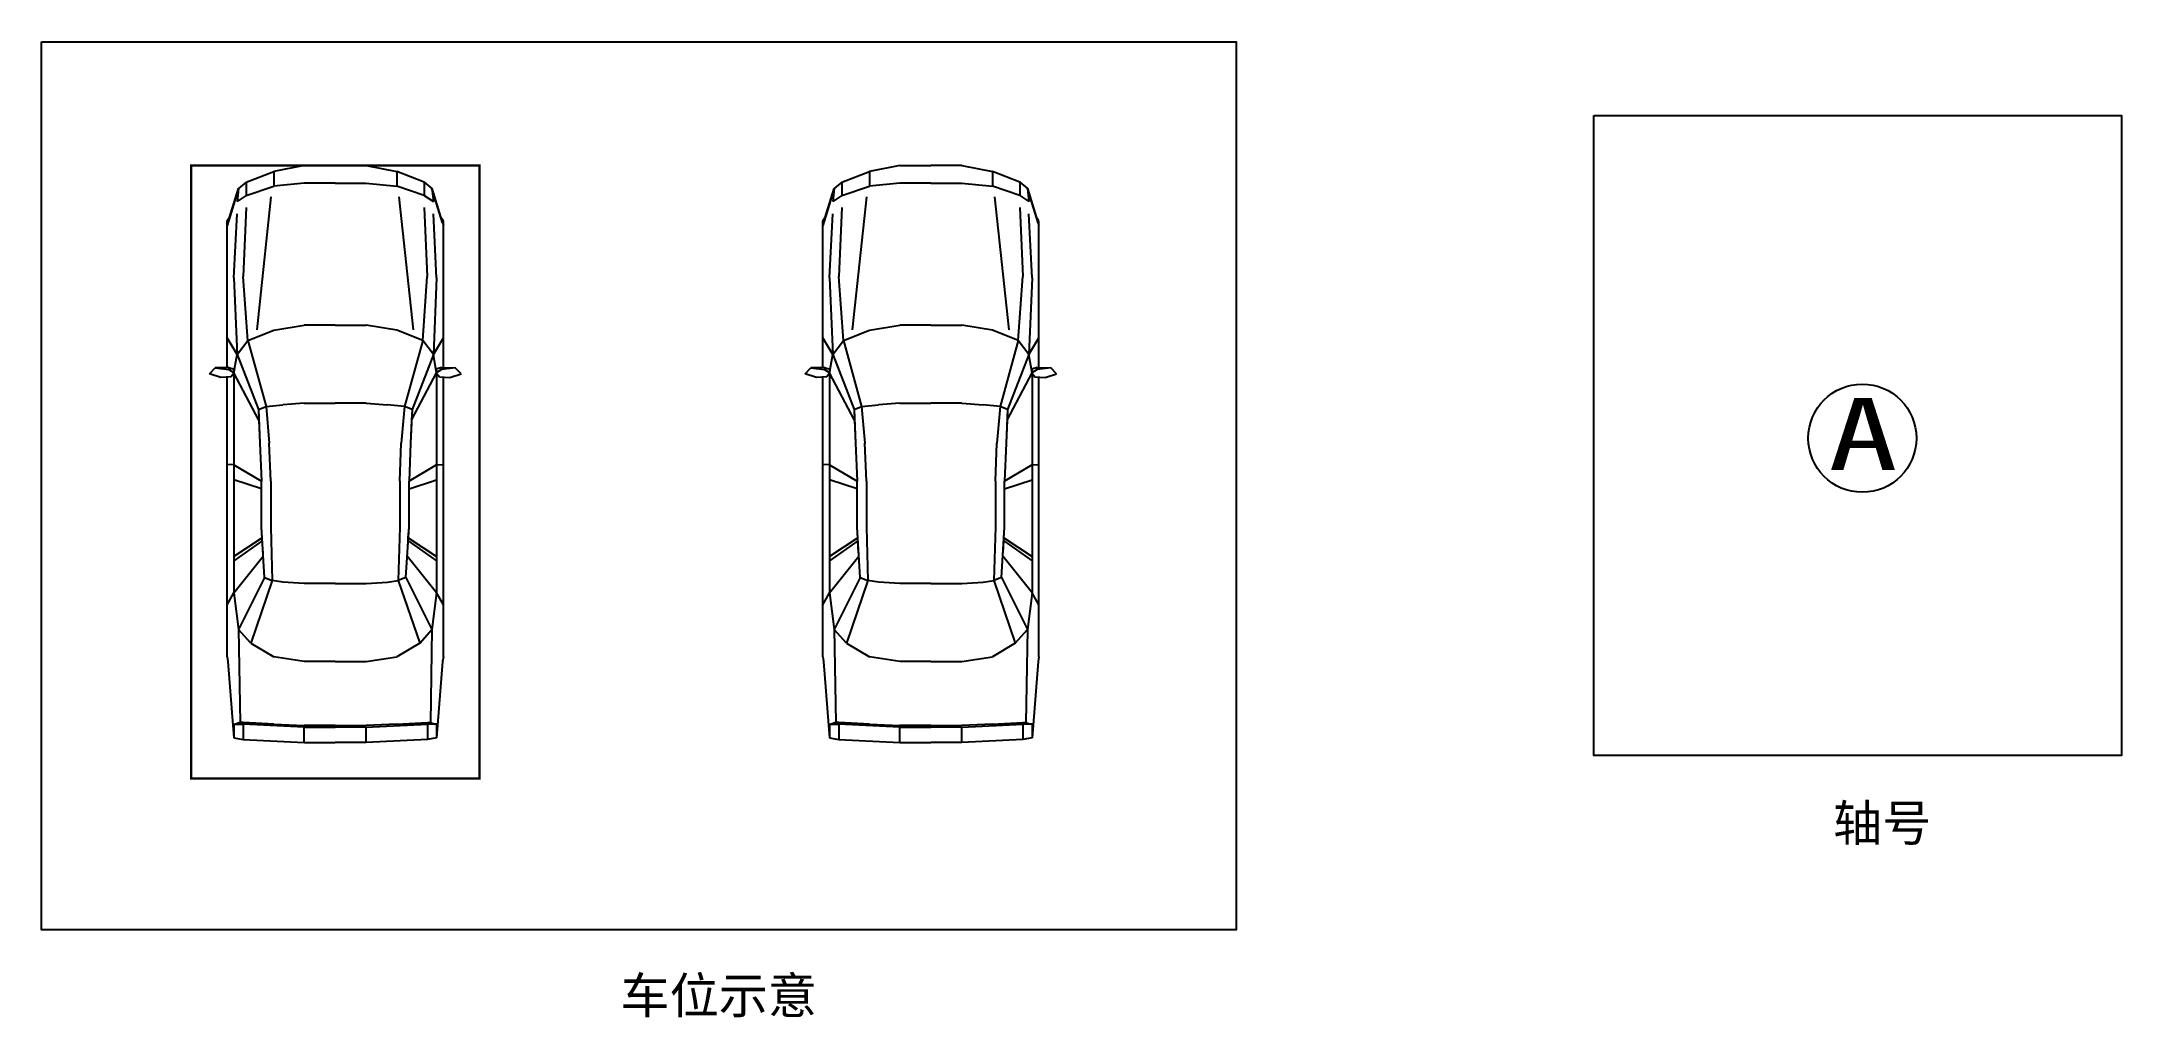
# Model space of a CAD drawing. Header units: inches. Extents: x 6145 to 23459, y 6063 to 14181.
import ezdxf
from ezdxf.enums import TextEntityAlignment as Align

# ---------------------------------------------------------------- set-up
doc = ezdxf.new("R2010")
doc.units = ezdxf.units.IN
doc.header["$MEASUREMENT"] = 0
doc.linetypes.add('DASH', pattern=[0.35, 0.25, -0.1])
doc.styles.get("Standard").update_dxf_attribs({"font": ''})
doc.styles.get('Standard').set_extended_font_data('SimSun')

# ---------------------------------------------------------------- blocks, each defined once
blk = doc.blocks.new('parking_1')
at = {"color": 9}
for p, q in [((-741, 2410), (-512, 2499)), ((-258, 2550), (-512, 2499)), ((-512, 2499), (-512, 2377)), ((-258, 2550), (0, 2550)), ((258, 2550), (0, 2550)), ((258, 2550), (512, 2499)), ((512, 2499), (512, 2377)), ((741, 2410), (512, 2499)), ((-893, 2072), (-805, 2359)), ((-805, 2359), (-877, 2124)), ((-805, 2359), (-817, 2250)), ((-741, 2301), (-817, 2250)), ((-741, 2410), (-805, 2359)), ((-741, 2410), (-741, 2301)), ((-741, 2301), (-512, 2377)), ((-651, 1183), (-533, 2290)), ((-258, 2402), (-512, 2377)), ((0, 2402), (-258, 2402)), ((0, 2402), (258, 2402)), ((258, 2402), (512, 2377)), ((741, 2301), (512, 2377)), ((651, 1183), (533, 2290)), ((741, 2410), (741, 2301)), ((741, 2410), (805, 2359)), ((741, 2301), (817, 2250)), ((805, 2359), (817, 2250)), ((893, 2072), (805, 2359)), ((805, 2359), (877, 2124)), ((-877, 2124), (-900, 2051)), ((-900, 2086), (-877, 2124)), ((-900, 867), (-900, 2086)), ((-843, 1614), (-817, 2148)), ((-741, 2199), (-766, 1626)), ((741, 2199), (766, 1626)), ((843, 1614), (817, 2148)), ((877, 2124), (900, 2051)), ((900, 2086), (877, 2124)), ((900, 867), (900, 2086)), ((-843, 1614), (-817, 978)), ((-728, 1093), (-766, 1626)), ((728, 1093), (766, 1626)), ((843, 1614), (817, 978)), ((-512, 1181), (-258, 1220)), ((0, 1220), (-258, 1220)), ((0, 1220), (258, 1220)), ((512, 1181), (258, 1220)), ((-817, 978), (-900, 1116)), ((-817, 978), (-728, 1093)), ((-728, 1093), (-512, 1181)), ((-728, 1093), (-576, 545)), ((728, 1093), (512, 1181)), ((728, 1093), (576, 545)), ((817, 978), (728, 1093)), ((817, 978), (900, 1116)), ((-1047, 816), (-999, 867)), ((-885, 868), (-999, 867)), ((-999, 867), (-885, 853)), ((-885, 868), (-841, 855)), ((-885, 868), (-885, 853)), ((-843, 826), (-817, 978)), ((-817, 978), (-639, 520)), ((817, 978), (639, 520)), ((843, 826), (817, 978)), ((885, 868), (841, 855)), ((885, 868), (999, 867)), ((885, 868), (885, 853)), ((999, 867), (885, 853)), ((1047, 816), (999, 867)), ((-953, 785), (-1047, 816)), ((-867, 790), (-953, 785)), ((-900, -1539), (-900, 788)), ((-843, 825), (-885, 853)), ((-885, 853), (-841, 825)), ((-843, 822), (-867, 790)), ((-841, 855), (-843, 826)), ((-636, 431), (-843, 825)), ((-843, 825), (-843, -1006)), ((636, 431), (843, 825)), ((841, 855), (843, 826)), ((885, 853), (841, 825)), ((843, 825), (885, 853)), ((843, 825), (843, -1006)), ((843, 822), (867, 790)), ((867, 790), (953, 785)), ((900, -1539), (900, 788)), ((953, 785), (1047, 816)), ((-639, 520), (-576, 545)), ((-639, 520), (-636, 431)), ((-639, 520), (-627, 240)), ((-576, 545), (-436, 559)), ((-576, 545), (-550, 240)), ((-258, 571), (-436, 559)), ((-258, 571), (0, 571)), ((258, 571), (0, 571)), ((258, 571), (436, 559)), ((576, 545), (436, 559)), ((576, 545), (550, 240)), ((639, 520), (576, 545)), ((639, 520), (627, 240)), ((639, 520), (636, 431)), ((-636, 431), (-627, 240)), ((636, 431), (627, 240)), ((-627, 240), (-614, -77)), ((-537, -77), (-550, 240)), ((537, -77), (550, 240)), ((627, 240), (614, -77)), ((-843, 59), (-900, 63)), ((-843, 59), (-614, -77)), ((843, 59), (614, -77)), ((843, 59), (900, 63)), ((-614, -141), (-843, -65)), ((-614, -459), (-614, -77)), ((-537, -77), (-537, -459)), ((537, -77), (537, -459)), ((614, -141), (843, -65)), ((614, -459), (614, -77)), ((-608, -548), (-614, -459)), ((-588, -878), (-614, -459)), ((-537, -459), (-525, -904)), ((537, -459), (525, -904)), ((588, -878), (614, -459)), ((608, -548), (614, -459)), ((-608, -548), (-843, -704)), ((-608, -573), (-843, -739)), ((-608, -573), (-608, -548)), ((-601, -673), (-608, -573)), ((601, -673), (608, -573)), ((608, -548), (843, -704)), ((608, -573), (608, -548)), ((608, -573), (843, -739)), ((-843, -1006), (-599, -701)), ((843, -1006), (599, -701)), ((-900, -1106), (-843, -1006)), ((-843, -1006), (-805, -1311)), ((-588, -878), (-805, -1311)), ((-525, -904), (-703, -1425)), ((-588, -878), (-525, -904)), ((-436, -917), (-525, -904)), ((-258, -929), (-436, -917)), ((0, -929), (-258, -929)), ((0, -929), (258, -929)), ((258, -929), (436, -917)), ((436, -917), (525, -904)), ((588, -878), (525, -904)), ((525, -904), (703, -1425)), ((588, -878), (805, -1311)), ((843, -1006), (805, -1311)), ((900, -1106), (843, -1006)), ((-805, -1311), (-792, -2085)), ((-703, -1425), (-805, -1311)), ((703, -1425), (805, -1311)), ((805, -1311), (792, -2085)), ((-900, -1539), (-894, -1576)), ((-703, -1425), (-512, -1539)), ((-258, -1578), (-512, -1539)), ((258, -1578), (512, -1539)), ((703, -1425), (512, -1539)), ((900, -1539), (894, -1576)), ((-894, -1576), (-843, -2212)), ((0, -1578), (-258, -1578)), ((0, -1578), (258, -1578)), ((894, -1576), (843, -2212)), ((-843, -2098), (-767, -2098)), ((-843, -2098), (-843, -2212)), ((-843, -2212), (-767, -2225)), ((-792, -2085), (-830, -2098)), ((-767, -2085), (-792, -2085)), ((-512, -2098), (-767, -2085)), ((-767, -2085), (-767, -2225)), ((-258, -2123), (-767, -2098)), ((-767, -2225), (-258, -2250)), ((-512, -2110), (-512, -2098)), ((-512, -2098), (-258, -2110)), ((0, -2110), (-258, -2110)), ((-258, -2123), (0, -2123)), ((-258, -2250), (-258, -2123)), ((-258, -2250), (0, -2250)), ((0, -2110), (258, -2110)), ((258, -2123), (0, -2123)), ((258, -2250), (0, -2250)), ((512, -2098), (258, -2110)), ((258, -2123), (767, -2098)), ((258, -2250), (258, -2123)), ((767, -2225), (258, -2250)), ((512, -2098), (767, -2085)), ((512, -2110), (512, -2098)), ((767, -2085), (792, -2085)), ((767, -2085), (767, -2225)), ((843, -2098), (767, -2098)), ((843, -2212), (767, -2225)), ((792, -2085), (830, -2098)), ((843, -2098), (843, -2212))]:
    blk.add_line(p, q, dxfattribs=at)
at = {"color": 6, "linetype": 'DASH', "ltscale": 500, "const_width": 20}
blk.add_lwpolyline([(1200, 2550), (-1200, 2550), (-1200, -2550), (1200, -2550)], close=True, dxfattribs=at)
blk = doc.blocks.new('car_1')
at = {"color": 9}
for p, q in [((-741, 2410), (-512, 2499)), ((-258, 2550), (-512, 2499)), ((-512, 2499), (-512, 2377)), ((-258, 2550), (0, 2550)), ((258, 2550), (0, 2550)), ((258, 2550), (512, 2499)), ((512, 2499), (512, 2377)), ((741, 2410), (512, 2499)), ((-893, 2072), (-805, 2359)), ((-805, 2359), (-877, 2124)), ((-805, 2359), (-817, 2250)), ((-741, 2301), (-817, 2250)), ((-741, 2410), (-805, 2359)), ((-741, 2410), (-741, 2301)), ((-741, 2301), (-512, 2377)), ((-651, 1183), (-533, 2290)), ((-258, 2402), (-512, 2377)), ((0, 2402), (-258, 2402)), ((0, 2402), (258, 2402)), ((258, 2402), (512, 2377)), ((741, 2301), (512, 2377)), ((651, 1183), (533, 2290)), ((741, 2410), (741, 2301)), ((741, 2410), (805, 2359)), ((741, 2301), (817, 2250)), ((805, 2359), (817, 2250)), ((893, 2072), (805, 2359)), ((805, 2359), (877, 2124)), ((-877, 2124), (-900, 2051)), ((-900, 2086), (-877, 2124)), ((-900, 867), (-900, 2086)), ((-843, 1614), (-817, 2148)), ((-741, 2199), (-766, 1626)), ((741, 2199), (766, 1626)), ((843, 1614), (817, 2148)), ((877, 2124), (900, 2051)), ((900, 2086), (877, 2124)), ((900, 867), (900, 2086)), ((-843, 1614), (-817, 978)), ((-728, 1093), (-766, 1626)), ((728, 1093), (766, 1626)), ((843, 1614), (817, 978)), ((-512, 1181), (-258, 1220)), ((0, 1220), (-258, 1220)), ((0, 1220), (258, 1220)), ((512, 1181), (258, 1220)), ((-817, 978), (-900, 1116)), ((-817, 978), (-728, 1093)), ((-728, 1093), (-512, 1181)), ((-728, 1093), (-576, 545)), ((728, 1093), (512, 1181)), ((728, 1093), (576, 545)), ((817, 978), (728, 1093)), ((817, 978), (900, 1116)), ((-1047, 816), (-999, 867)), ((-885, 868), (-999, 867)), ((-999, 867), (-885, 853)), ((-885, 868), (-841, 855)), ((-885, 868), (-885, 853)), ((-843, 826), (-817, 978)), ((-817, 978), (-639, 520)), ((817, 978), (639, 520)), ((843, 826), (817, 978)), ((885, 868), (841, 855)), ((885, 868), (999, 867)), ((885, 868), (885, 853)), ((999, 867), (885, 853)), ((1047, 816), (999, 867)), ((-953, 785), (-1047, 816)), ((-867, 790), (-953, 785)), ((-900, -1539), (-900, 788)), ((-843, 825), (-885, 853)), ((-885, 853), (-841, 825)), ((-843, 822), (-867, 790)), ((-841, 855), (-843, 826)), ((-636, 431), (-843, 825)), ((-843, 825), (-843, -1006)), ((636, 431), (843, 825)), ((841, 855), (843, 826)), ((885, 853), (841, 825)), ((843, 825), (885, 853)), ((843, 825), (843, -1006)), ((843, 822), (867, 790)), ((867, 790), (953, 785)), ((900, -1539), (900, 788)), ((953, 785), (1047, 816)), ((-639, 520), (-576, 545)), ((-639, 520), (-636, 431)), ((-639, 520), (-627, 240)), ((-576, 545), (-436, 559)), ((-576, 545), (-550, 240)), ((-258, 571), (-436, 559)), ((-258, 571), (0, 571)), ((258, 571), (0, 571)), ((258, 571), (436, 559)), ((576, 545), (436, 559)), ((576, 545), (550, 240)), ((639, 520), (576, 545)), ((639, 520), (627, 240)), ((639, 520), (636, 431)), ((-636, 431), (-627, 240)), ((636, 431), (627, 240)), ((-627, 240), (-614, -77)), ((-537, -77), (-550, 240)), ((537, -77), (550, 240)), ((627, 240), (614, -77)), ((-843, 59), (-900, 63)), ((-843, 59), (-614, -77)), ((843, 59), (614, -77)), ((843, 59), (900, 63)), ((-614, -141), (-843, -65)), ((-614, -459), (-614, -77)), ((-537, -77), (-537, -459)), ((537, -77), (537, -459)), ((614, -141), (843, -65)), ((614, -459), (614, -77)), ((-608, -548), (-614, -459)), ((-588, -878), (-614, -459)), ((-537, -459), (-525, -904)), ((537, -459), (525, -904)), ((588, -878), (614, -459)), ((608, -548), (614, -459)), ((-608, -548), (-843, -704)), ((-608, -573), (-843, -739)), ((-608, -573), (-608, -548)), ((-601, -673), (-608, -573)), ((601, -673), (608, -573)), ((608, -548), (843, -704)), ((608, -573), (608, -548)), ((608, -573), (843, -739)), ((-843, -1006), (-599, -701)), ((843, -1006), (599, -701)), ((-900, -1106), (-843, -1006)), ((-843, -1006), (-805, -1311)), ((-588, -878), (-805, -1311)), ((-525, -904), (-703, -1425)), ((-588, -878), (-525, -904)), ((-436, -917), (-525, -904)), ((-258, -929), (-436, -917)), ((0, -929), (-258, -929)), ((0, -929), (258, -929)), ((258, -929), (436, -917)), ((436, -917), (525, -904)), ((588, -878), (525, -904)), ((525, -904), (703, -1425)), ((588, -878), (805, -1311)), ((843, -1006), (805, -1311)), ((900, -1106), (843, -1006)), ((-805, -1311), (-792, -2085)), ((-703, -1425), (-805, -1311)), ((703, -1425), (805, -1311)), ((805, -1311), (792, -2085)), ((-900, -1539), (-894, -1576)), ((-703, -1425), (-512, -1539)), ((-258, -1578), (-512, -1539)), ((258, -1578), (512, -1539)), ((703, -1425), (512, -1539)), ((900, -1539), (894, -1576)), ((-894, -1576), (-843, -2212)), ((0, -1578), (-258, -1578)), ((0, -1578), (258, -1578)), ((894, -1576), (843, -2212)), ((-843, -2098), (-767, -2098)), ((-843, -2098), (-843, -2212)), ((-843, -2212), (-767, -2225)), ((-792, -2085), (-830, -2098)), ((-767, -2085), (-792, -2085)), ((-512, -2098), (-767, -2085)), ((-767, -2085), (-767, -2225)), ((-258, -2123), (-767, -2098)), ((-767, -2225), (-258, -2250)), ((-512, -2110), (-512, -2098)), ((-512, -2098), (-258, -2110)), ((0, -2110), (-258, -2110)), ((-258, -2123), (0, -2123)), ((-258, -2250), (-258, -2123)), ((-258, -2250), (0, -2250)), ((0, -2110), (258, -2110)), ((258, -2123), (0, -2123)), ((258, -2250), (0, -2250)), ((512, -2098), (258, -2110)), ((258, -2123), (767, -2098)), ((258, -2250), (258, -2123)), ((767, -2225), (258, -2250)), ((512, -2098), (767, -2085)), ((512, -2110), (512, -2098)), ((767, -2085), (792, -2085)), ((767, -2085), (767, -2225)), ((843, -2098), (767, -2098)), ((843, -2212), (767, -2225)), ((792, -2085), (830, -2098)), ((843, -2098), (843, -2212))]:
    blk.add_line(p, q, dxfattribs=at)
blk = doc.blocks.new('_AxleNumber')
at = {"color": 3, "linetype": 'ByBlock', "lineweight": -2}
blk.add_circle((0, 0), 450, dxfattribs=at)
at = {"linetype": 'ByBlock', "lineweight": -2, "width": 1.351816}
blk.add_attdef('A', text='', height=600, dxfattribs=at).set_placement((-284, -265), (296, -265), align=Align.FIT)

msp = doc.modelspace()

# ---------------------------------------------------------------- linework, layer by layer
for points in [[(6145, 14181), (16090, 14181), (16090, 6791), (6145, 6791)], [(19068, 13568), (23459, 13568), (23459, 8241), (19068, 8241)]]:
    msp.add_lwpolyline(points, close=True)

# ---------------------------------------------------------------- block references
for name, p in [('parking_1', (8590, 10601)), ('car_1', (13548, 10601))]:
    msp.add_blockref(name, p)
ref = msp.add_blockref('_AxleNumber', (21302, 10882))
ref.add_attrib('A', 'A', dxfattribs={"color": 255, "linetype": 'ByBlock', "lineweight": -2, "height": 600, "width": 1.351816}).set_placement((21018, 10617), (21598, 10617), align=Align.FIT)

# ---------------------------------------------------------------- texts
at = {"color": 1}
for s, p in [('轴号', (21058, 7530)), ('车位示意', (10964, 6095))]:
    msp.add_text(s, height=300, dxfattribs=at).set_placement(p)

doc.saveas('drawing.dxf')
